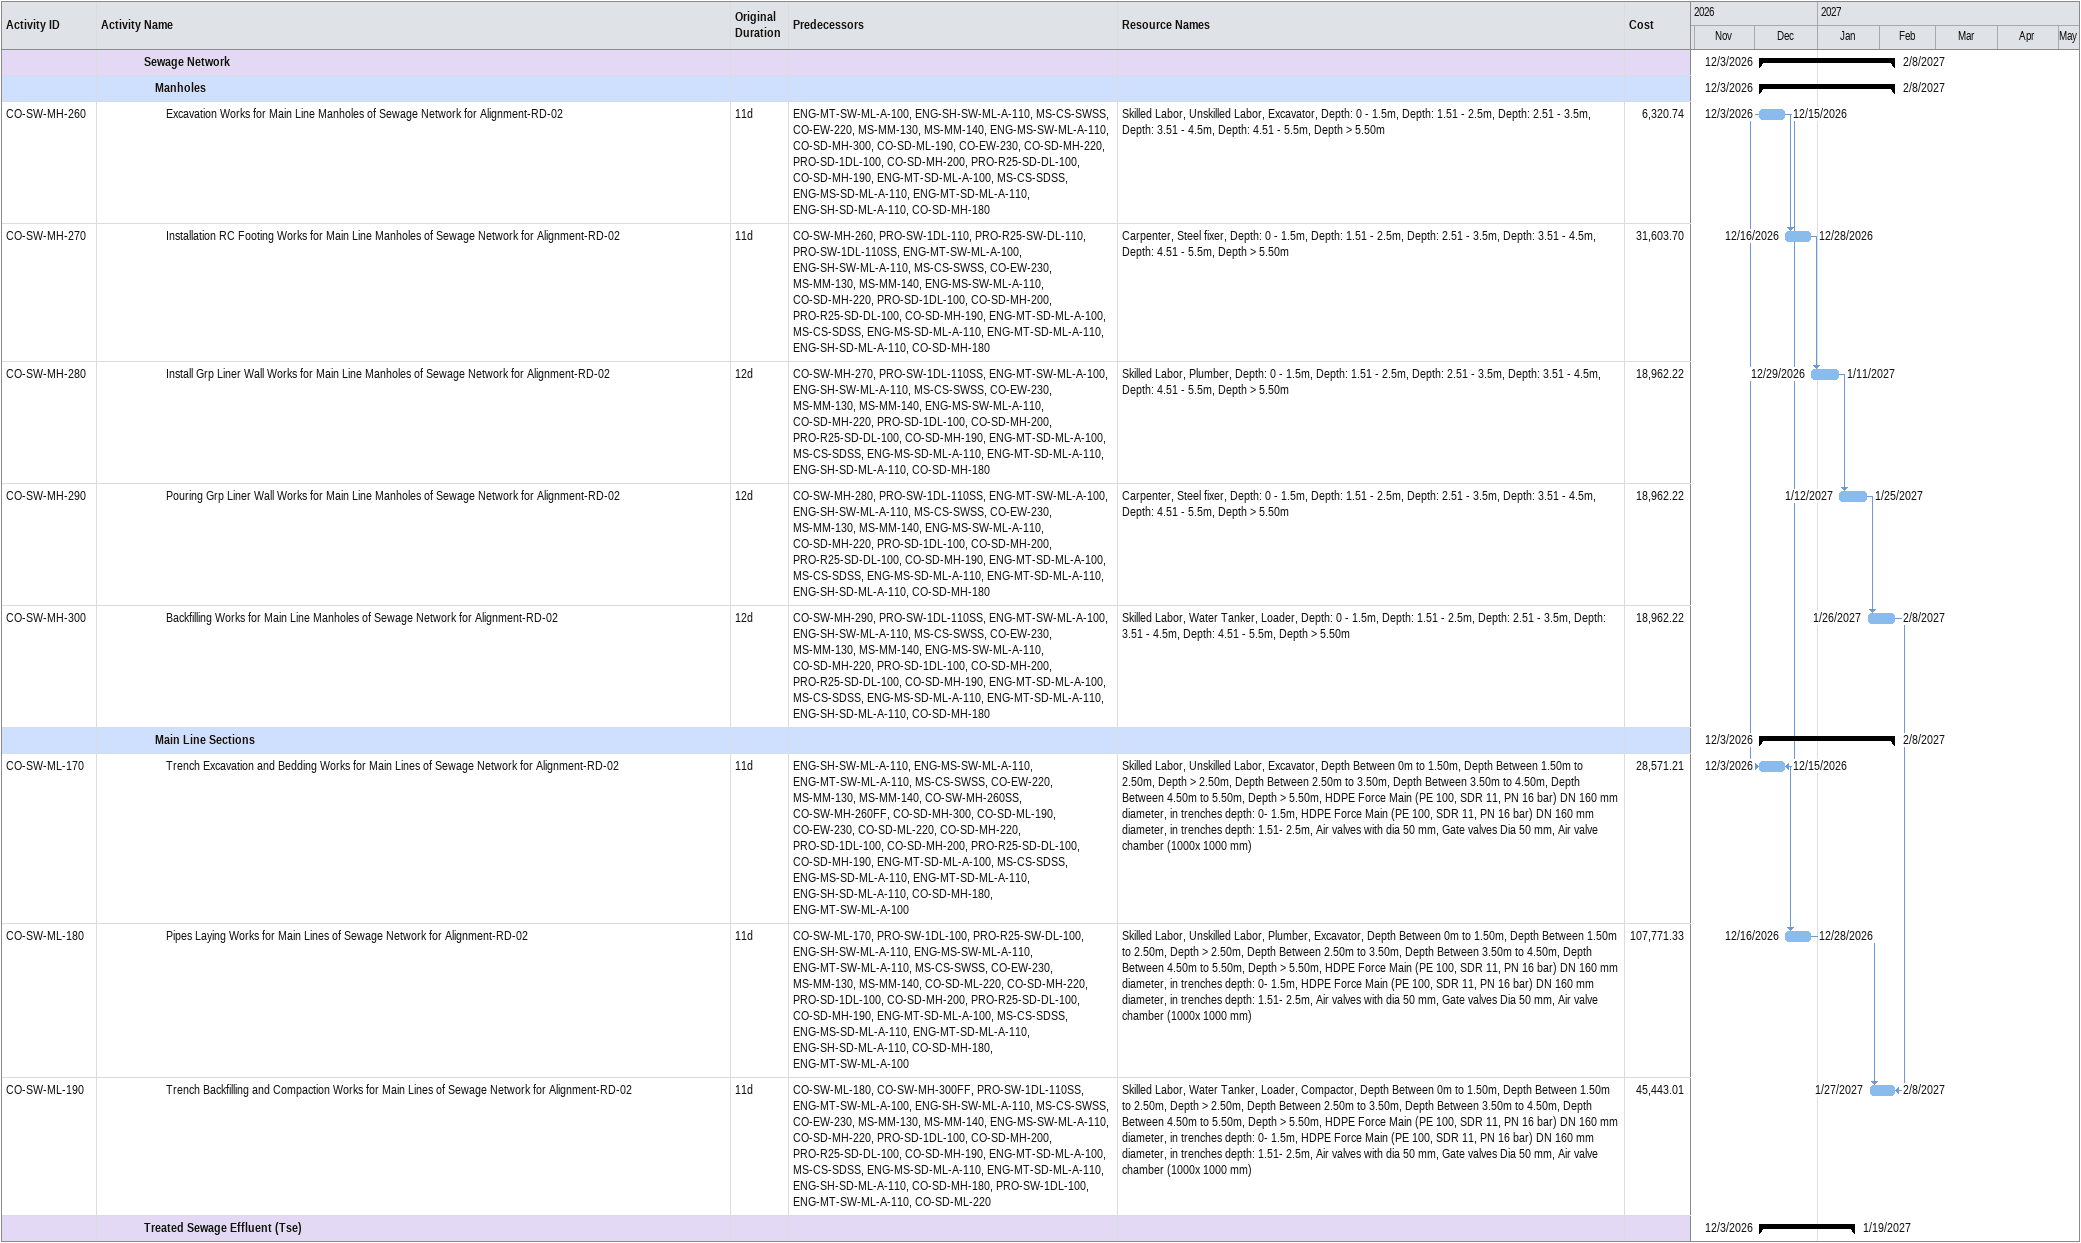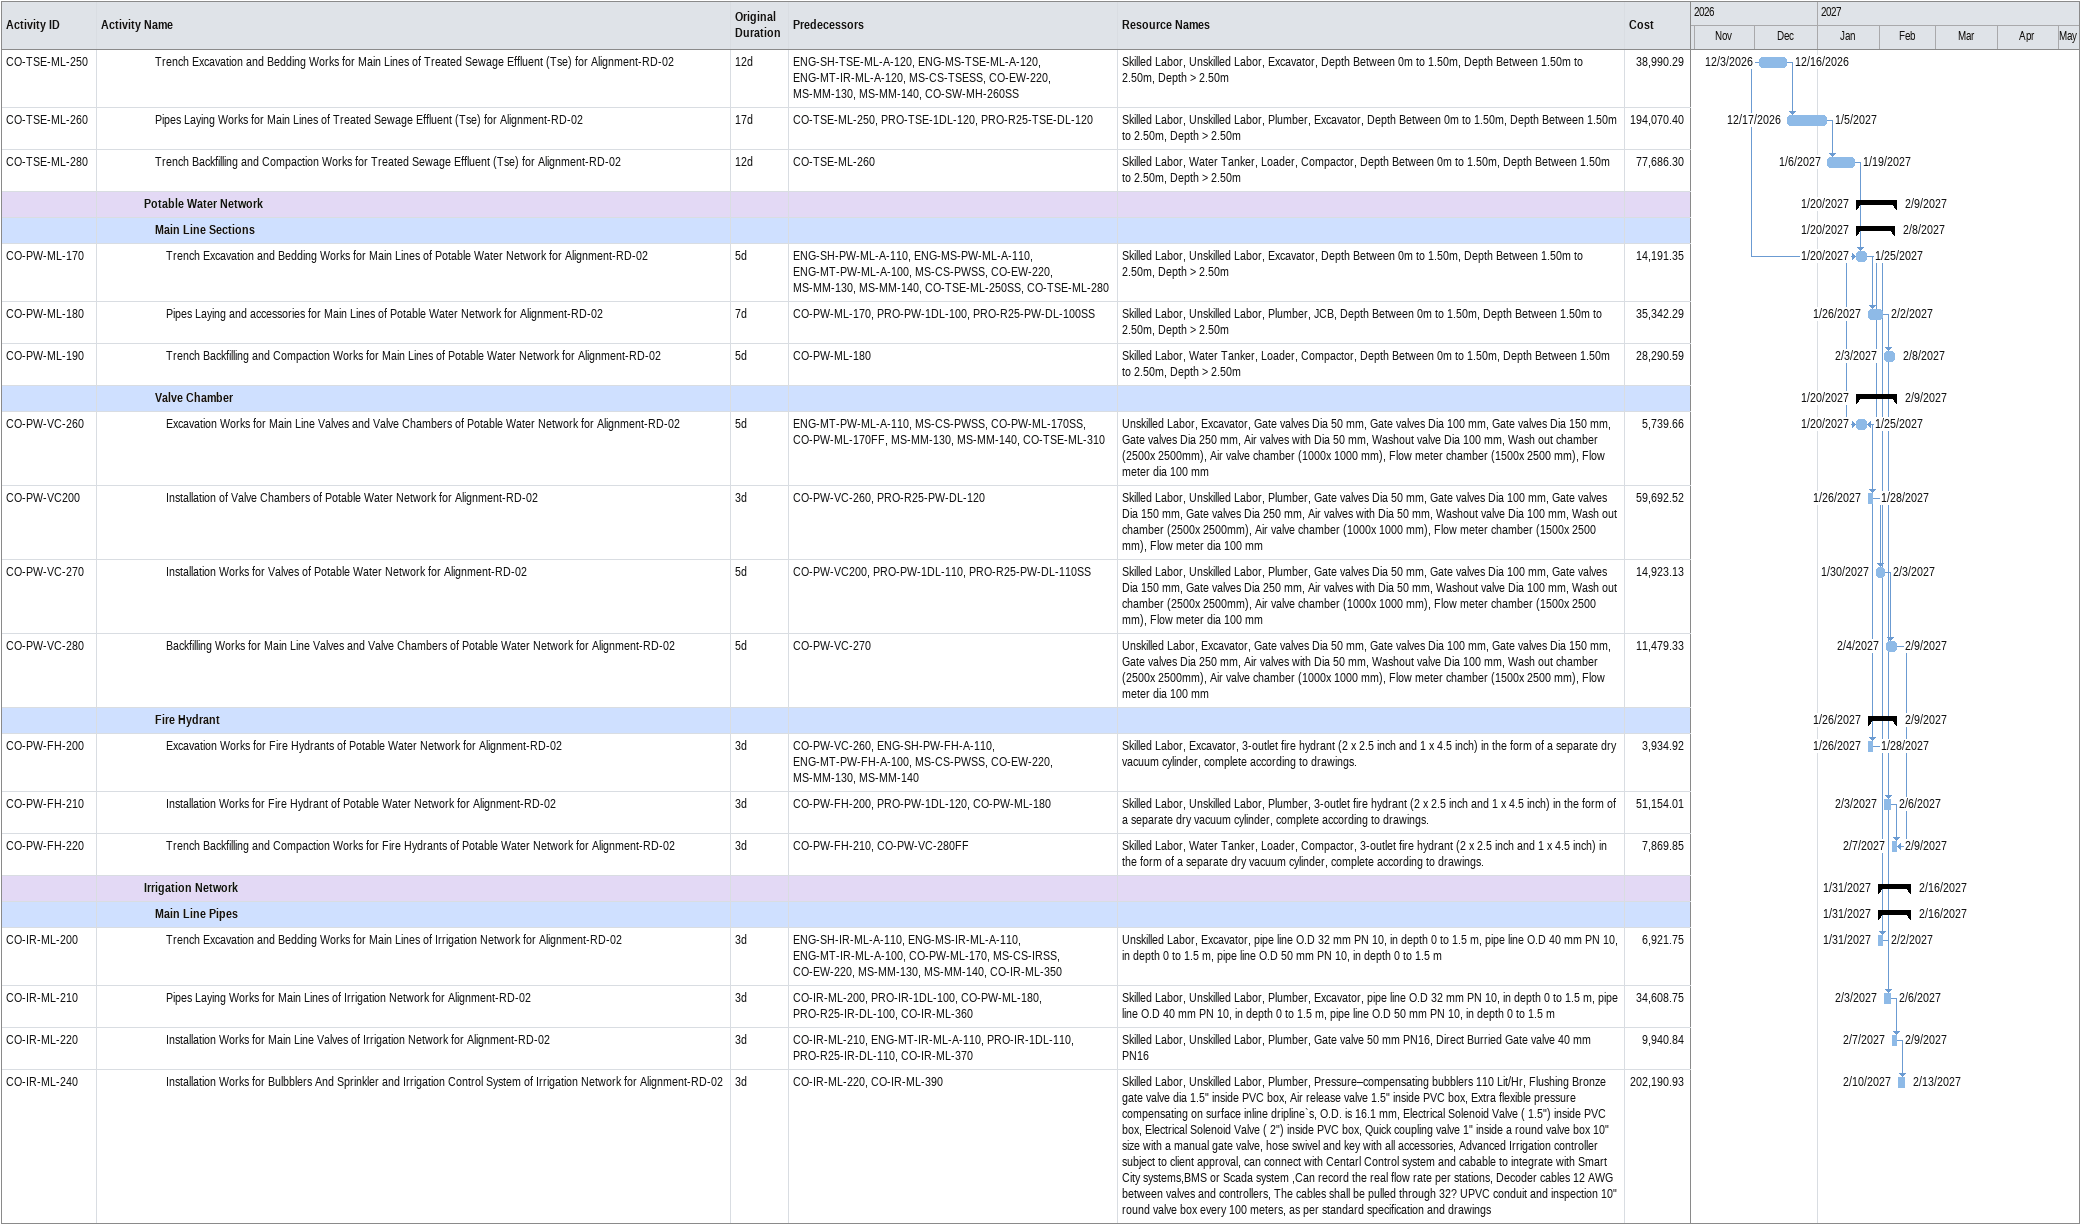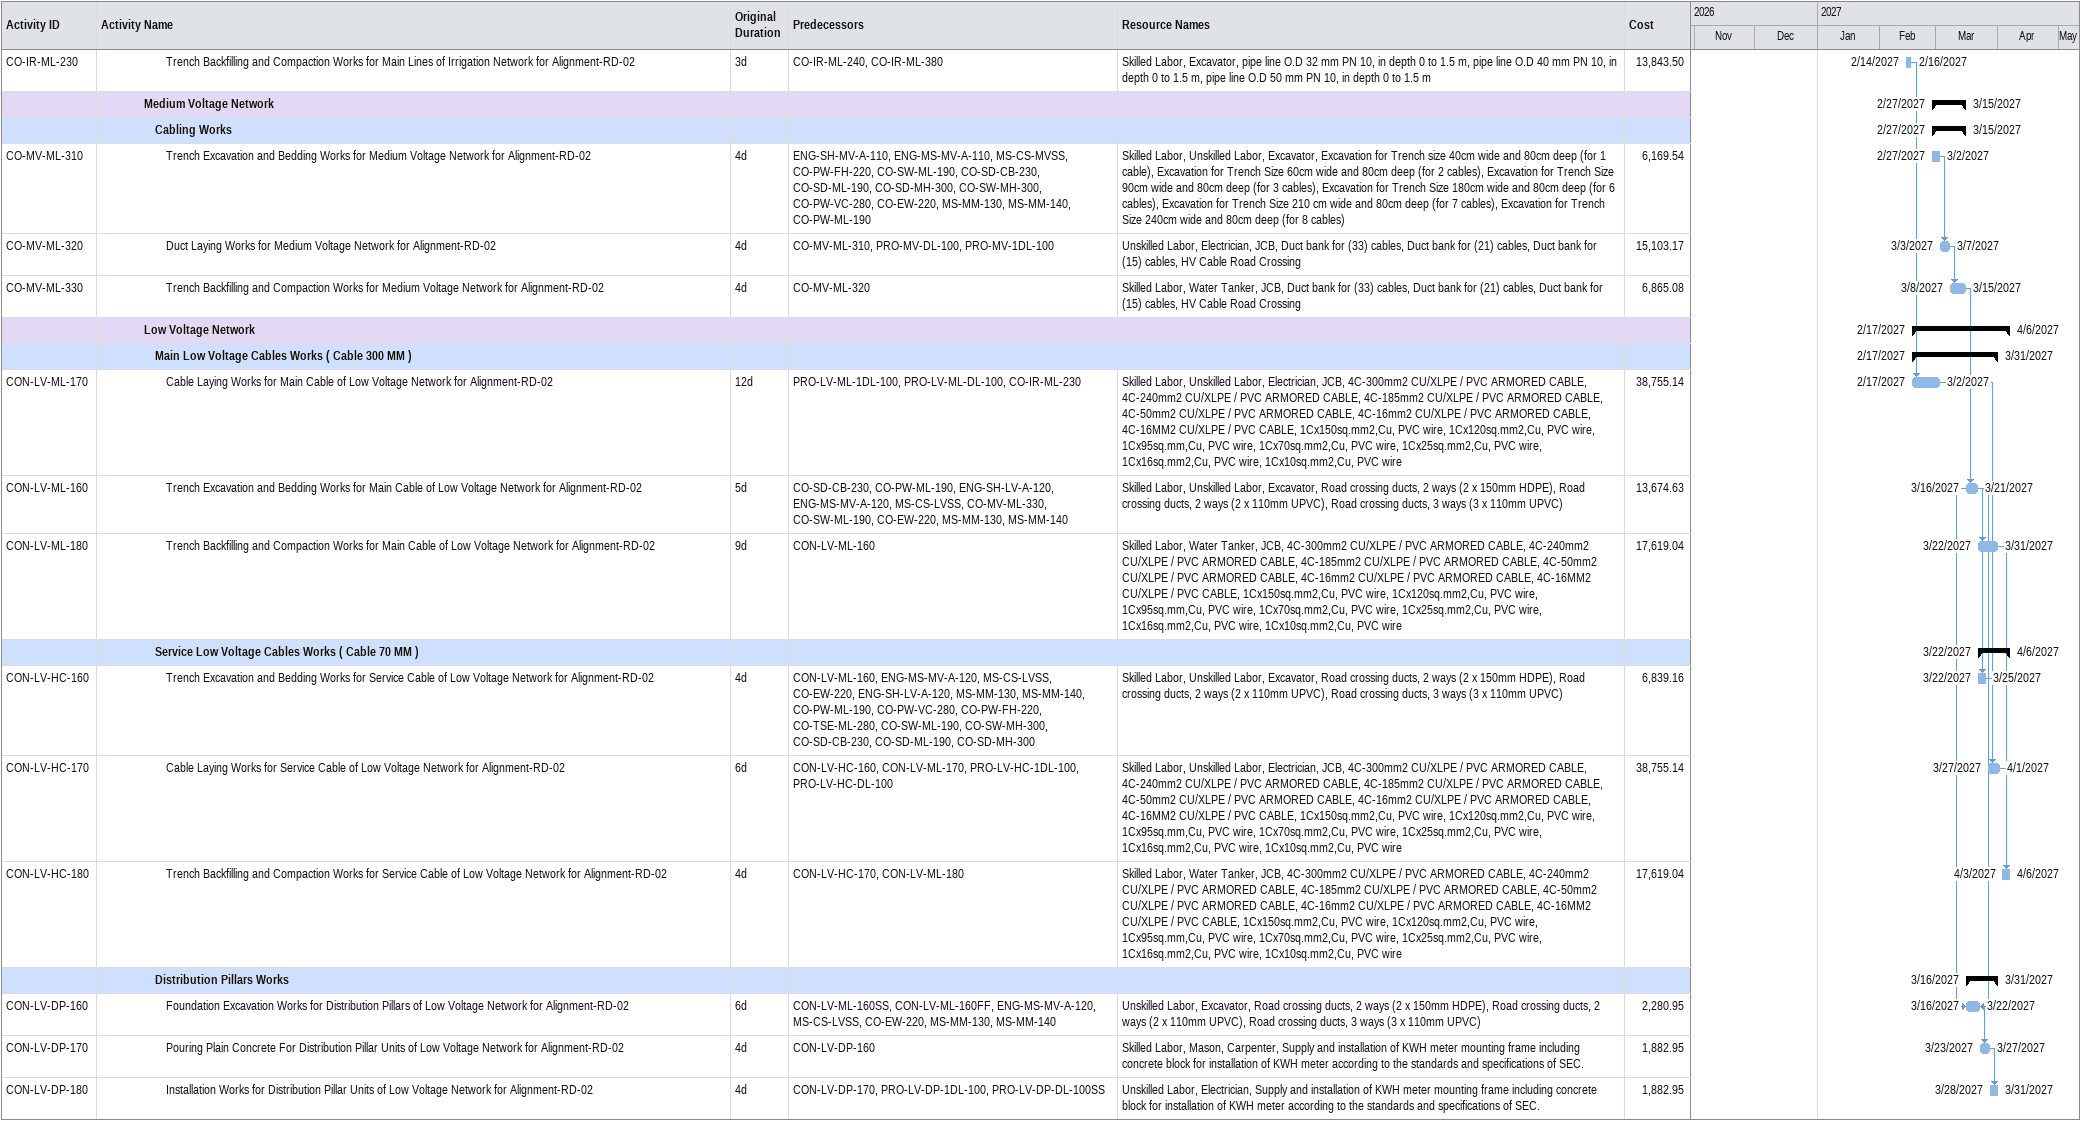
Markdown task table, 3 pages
| ID | Level | Task | Original duration | Start | Finish | Predecessors | Resources | Cost |
|---|---|---|---|---|---|---|---|---|
|  | 5 | **Sewage Network** |  | 2026-12-03 | 2027-02-08 |  |  |  |
|  | 6 | **Manholes** |  | 2026-12-03 | 2027-02-08 |  |  |  |
| CO-SW-MH-260 | 7 | Excavation Works for Main Line Manholes of Sewage Network for Alignment-RD-02 | 11d | 2026-12-03 | 2026-12-15 | ENG-MT-SW-ML-A-100, ENG-SH-SW-ML-A-110, MS-CS-SWSS, CO-EW-220, MS-MM-130, MS-MM-140, ENG-MS-SW-ML-A-110, CO-SD-MH-300, CO-SD-ML-190, CO-EW-230, CO-SD-MH-220, PRO-SD-1DL-100, CO-SD-MH-200, PRO-R25-SD-DL-100, CO-SD-MH-190, ENG-MT-SD-ML-A-100, MS-CS-SDSS, ENG-MS-SD-ML-A-110, ENG-MT-SD-ML-A-110, ENG-SH-SD-ML-A-110, CO-SD-MH-180 | Skilled Labor, Unskilled Labor, Excavator, Depth: 0 - 1.5m, Depth: 1.51 - 2.5m, Depth: 2.51 - 3.5m, Depth: 3.51 - 4.5m, Depth: 4.51 - 5.5m, Depth > 5.50m | 6320.74 |
| CO-SW-MH-270 | 7 | Installation RC Footing Works for Main Line Manholes of Sewage Network for Alignment-RD-02 | 11d | 2026-12-16 | 2026-12-28 | CO-SW-MH-260, PRO-SW-1DL-110, PRO-R25-SW-DL-110, PRO-SW-1DL-110SS, ENG-MT-SW-ML-A-100, ENG-SH-SW-ML-A-110, MS-CS-SWSS, CO-EW-230, MS-MM-130, MS-MM-140, ENG-MS-SW-ML-A-110, CO-SD-MH-220, PRO-SD-1DL-100, CO-SD-MH-200, PRO-R25-SD-DL-100, CO-SD-MH-190, ENG-MT-SD-ML-A-100, MS-CS-SDSS, ENG-MS-SD-ML-A-110, ENG-MT-SD-ML-A-110, ENG-SH-SD-ML-A-110, CO-SD-MH-180 | Carpenter, Steel fixer, Depth: 0 - 1.5m, Depth: 1.51 - 2.5m, Depth: 2.51 - 3.5m, Depth: 3.51 - 4.5m, Depth: 4.51 - 5.5m, Depth > 5.50m | 31603.70 |
| CO-SW-MH-280 | 7 | Install Grp Liner Wall Works for Main Line Manholes of Sewage Network for Alignment-RD-02 | 12d | 2026-12-29 | 2027-01-11 | CO-SW-MH-270, PRO-SW-1DL-110SS, ENG-MT-SW-ML-A-100, ENG-SH-SW-ML-A-110, MS-CS-SWSS, CO-EW-230, MS-MM-130, MS-MM-140, ENG-MS-SW-ML-A-110, CO-SD-MH-220, PRO-SD-1DL-100, CO-SD-MH-200, PRO-R25-SD-DL-100, CO-SD-MH-190, ENG-MT-SD-ML-A-100, MS-CS-SDSS, ENG-MS-SD-ML-A-110, ENG-MT-SD-ML-A-110, ENG-SH-SD-ML-A-110, CO-SD-MH-180 | Skilled Labor, Plumber, Depth: 0 - 1.5m, Depth: 1.51 - 2.5m, Depth: 2.51 - 3.5m, Depth: 3.51 - 4.5m, Depth: 4.51 - 5.5m, Depth > 5.50m | 18962.22 |
| CO-SW-MH-290 | 7 | Pouring Grp Liner Wall Works for Main Line Manholes of Sewage Network for Alignment-RD-02 | 12d | 2027-01-12 | 2027-01-25 | CO-SW-MH-280, PRO-SW-1DL-110SS, ENG-MT-SW-ML-A-100, ENG-SH-SW-ML-A-110, MS-CS-SWSS, CO-EW-230, MS-MM-130, MS-MM-140, ENG-MS-SW-ML-A-110, CO-SD-MH-220, PRO-SD-1DL-100, CO-SD-MH-200, PRO-R25-SD-DL-100, CO-SD-MH-190, ENG-MT-SD-ML-A-100, MS-CS-SDSS, ENG-MS-SD-ML-A-110, ENG-MT-SD-ML-A-110, ENG-SH-SD-ML-A-110, CO-SD-MH-180 | Carpenter, Steel fixer, Depth: 0 - 1.5m, Depth: 1.51 - 2.5m, Depth: 2.51 - 3.5m, Depth: 3.51 - 4.5m, Depth: 4.51 - 5.5m, Depth > 5.50m | 18962.22 |
| CO-SW-MH-300 | 7 | Backfilling Works for Main Line Manholes of Sewage Network for Alignment-RD-02 | 12d | 2027-01-26 | 2027-02-08 | CO-SW-MH-290, PRO-SW-1DL-110SS, ENG-MT-SW-ML-A-100, ENG-SH-SW-ML-A-110, MS-CS-SWSS, CO-EW-230, MS-MM-130, MS-MM-140, ENG-MS-SW-ML-A-110, CO-SD-MH-220, PRO-SD-1DL-100, CO-SD-MH-200, PRO-R25-SD-DL-100, CO-SD-MH-190, ENG-MT-SD-ML-A-100, MS-CS-SDSS, ENG-MS-SD-ML-A-110, ENG-MT-SD-ML-A-110, ENG-SH-SD-ML-A-110, CO-SD-MH-180 | Skilled Labor, Water Tanker, Loader, Depth: 0 - 1.5m, Depth: 1.51 - 2.5m, Depth: 2.51 - 3.5m, Depth: 3.51 - 4.5m, Depth: 4.51 - 5.5m, Depth > 5.50m | 18962.22 |
|  | 6 | **Main Line Sections** |  | 2026-12-03 | 2027-02-08 |  |  |  |
| CO-SW-ML-170 | 7 | Trench Excavation and Bedding Works for Main Lines of Sewage Network for Alignment-RD-02 | 11d | 2026-12-03 | 2026-12-15 | ENG-SH-SW-ML-A-110, ENG-MS-SW-ML-A-110, ENG-MT-SW-ML-A-110, MS-CS-SWSS, CO-EW-220, MS-MM-130, MS-MM-140, CO-SW-MH-260SS, CO-SW-MH-260FF, CO-SD-MH-300, CO-SD-ML-190, CO-EW-230, CO-SD-ML-220, CO-SD-MH-220, PRO-SD-1DL-100, CO-SD-MH-200, PRO-R25-SD-DL-100, CO-SD-MH-190, ENG-MT-SD-ML-A-100, MS-CS-SDSS, ENG-MS-SD-ML-A-110, ENG-MT-SD-ML-A-110, ENG-SH-SD-ML-A-110, CO-SD-MH-180, ENG-MT-SW-ML-A-100 | Skilled Labor, Unskilled Labor, Excavator, Depth Between 0m to 1.50m, Depth Between 1.50m to 2.50m, Depth > 2.50m, Depth Between 2.50m to 3.50m, Depth Between 3.50m to 4.50m, Depth Between 4.50m to 5.50m, Depth > 5.50m, HDPE Force Main (PE 100, SDR 11, PN 16 bar) DN 160 mm diameter, in trenches depth: 0- 1.5m, HDPE Force Main (PE 100, SDR 11, PN 16 bar) DN 160 mm diameter, in trenches depth: 1.51- 2.5m, Air valves with dia 50 mm, Gate valves Dia 50 mm, Air valve chamber (1000x 1000 mm) | 28571.21 |
| CO-SW-ML-180 | 7 | Pipes Laying Works for Main Lines of Sewage Network for Alignment-RD-02 | 11d | 2026-12-16 | 2026-12-28 | CO-SW-ML-170, PRO-SW-1DL-100, PRO-R25-SW-DL-100, ENG-SH-SW-ML-A-110, ENG-MS-SW-ML-A-110, ENG-MT-SW-ML-A-110, MS-CS-SWSS, CO-EW-230, MS-MM-130, MS-MM-140, CO-SD-ML-220, CO-SD-MH-220, PRO-SD-1DL-100, CO-SD-MH-200, PRO-R25-SD-DL-100, CO-SD-MH-190, ENG-MT-SD-ML-A-100, MS-CS-SDSS, ENG-MS-SD-ML-A-110, ENG-MT-SD-ML-A-110, ENG-SH-SD-ML-A-110, CO-SD-MH-180, ENG-MT-SW-ML-A-100 | Skilled Labor, Unskilled Labor, Plumber, Excavator, Depth Between 0m to 1.50m, Depth Between 1.50m to 2.50m, Depth > 2.50m, Depth Between 2.50m to 3.50m, Depth Between 3.50m to 4.50m, Depth Between 4.50m to 5.50m, Depth > 5.50m, HDPE Force Main (PE 100, SDR 11, PN 16 bar) DN 160 mm diameter, in trenches depth: 0- 1.5m, HDPE Force Main (PE 100, SDR 11, PN 16 bar) DN 160 mm diameter, in trenches depth: 1.51- 2.5m, Air valves with dia 50 mm, Gate valves Dia 50 mm, Air valve chamber (1000x 1000 mm) | 107771.33 |
| CO-SW-ML-190 | 7 | Trench Backfilling and Compaction Works for Main Lines of Sewage Network for Alignment-RD-02 | 11d | 2027-01-27 | 2027-02-08 | CO-SW-ML-180, CO-SW-MH-300FF, PRO-SW-1DL-110SS, ENG-MT-SW-ML-A-100, ENG-SH-SW-ML-A-110, MS-CS-SWSS, CO-EW-230, MS-MM-130, MS-MM-140, ENG-MS-SW-ML-A-110, CO-SD-MH-220, PRO-SD-1DL-100, CO-SD-MH-200, PRO-R25-SD-DL-100, CO-SD-MH-190, ENG-MT-SD-ML-A-100, MS-CS-SDSS, ENG-MS-SD-ML-A-110, ENG-MT-SD-ML-A-110, ENG-SH-SD-ML-A-110, CO-SD-MH-180, PRO-SW-1DL-100, ENG-MT-SW-ML-A-110, CO-SD-ML-220 | Skilled Labor, Water Tanker, Loader, Compactor, Depth Between 0m to 1.50m, Depth Between 1.50m to 2.50m, Depth > 2.50m, Depth Between 2.50m to 3.50m, Depth Between 3.50m to 4.50m, Depth Between 4.50m to 5.50m, Depth > 5.50m, HDPE Force Main (PE 100, SDR 11, PN 16 bar) DN 160 mm diameter, in trenches depth: 0- 1.5m, HDPE Force Main (PE 100, SDR 11, PN 16 bar) DN 160 mm diameter, in trenches depth: 1.51- 2.5m, Air valves with dia 50 mm, Gate valves Dia 50 mm, Air valve chamber (1000x 1000 mm) | 45443.01 |
|  | 5 | **Treated Sewage Effluent (Tse)** |  | 2026-12-03 | 2027-01-19 |  |  |  |
| CO-TSE-ML-250 | 6 | Trench Excavation and Bedding Works for Main Lines of Treated Sewage Effluent (Tse) for Alignment-RD-02 | 12d | 2026-12-03 | 2026-12-16 | ENG-SH-TSE-ML-A-120, ENG-MS-TSE-ML-A-120, ENG-MT-IR-ML-A-120, MS-CS-TSESS, CO-EW-220, MS-MM-130, MS-MM-140, CO-SW-MH-260SS | Skilled Labor, Unskilled Labor, Excavator, Depth Between 0m to 1.50m, Depth Between 1.50m to 2.50m, Depth > 2.50m | 38990.29 |
| CO-TSE-ML-260 | 6 | Pipes Laying Works for Main Lines of Treated Sewage Effluent (Tse) for Alignment-RD-02 | 17d | 2026-12-17 | 2027-01-05 | CO-TSE-ML-250, PRO-TSE-1DL-120, PRO-R25-TSE-DL-120 | Skilled Labor, Unskilled Labor, Plumber, Excavator, Depth Between 0m to 1.50m, Depth Between 1.50m to 2.50m, Depth > 2.50m | 194070.40 |
| CO-TSE-ML-280 | 6 | Trench Backfilling and Compaction Works for Treated Sewage Effluent (Tse) for Alignment-RD-02 | 12d | 2027-01-06 | 2027-01-19 | CO-TSE-ML-260 | Skilled Labor, Water Tanker, Loader, Compactor, Depth Between 0m to 1.50m, Depth Between 1.50m to 2.50m, Depth > 2.50m | 77686.30 |
|  | 5 | **Potable Water Network** |  | 2027-01-20 | 2027-02-09 |  |  |  |
|  | 6 | **Main Line Sections** |  | 2027-01-20 | 2027-02-08 |  |  |  |
| CO-PW-ML-170 | 7 | Trench Excavation and Bedding Works for Main Lines of Potable Water Network for Alignment-RD-02 | 5d | 2027-01-20 | 2027-01-25 | ENG-SH-PW-ML-A-110, ENG-MS-PW-ML-A-110, ENG-MT-PW-ML-A-100, MS-CS-PWSS, CO-EW-220, MS-MM-130, MS-MM-140, CO-TSE-ML-250SS, CO-TSE-ML-280 | Skilled Labor, Unskilled Labor, Excavator, Depth Between 0m to 1.50m, Depth Between 1.50m to 2.50m, Depth > 2.50m | 14191.35 |
| CO-PW-ML-180 | 7 | Pipes Laying and accessories for Main Lines of Potable Water Network for Alignment-RD-02 | 7d | 2027-01-26 | 2027-02-02 | CO-PW-ML-170, PRO-PW-1DL-100, PRO-R25-PW-DL-100SS | Skilled Labor, Unskilled Labor, Plumber, JCB, Depth Between 0m to 1.50m, Depth Between 1.50m to 2.50m, Depth > 2.50m | 35342.29 |
| CO-PW-ML-190 | 7 | Trench Backfilling and Compaction Works for Main Lines of Potable Water Network for Alignment-RD-02 | 5d | 2027-02-03 | 2027-02-08 | CO-PW-ML-180 | Skilled Labor, Water Tanker, Loader, Compactor, Depth Between 0m to 1.50m, Depth Between 1.50m to 2.50m, Depth > 2.50m | 28290.59 |
|  | 6 | **Valve Chamber** |  | 2027-01-20 | 2027-02-09 |  |  |  |
| CO-PW-VC-260 | 7 | Excavation Works for Main Line Valves and Valve Chambers of Potable Water Network for Alignment-RD-02 | 5d | 2027-01-20 | 2027-01-25 | ENG-MT-PW-ML-A-110, MS-CS-PWSS, CO-PW-ML-170SS, CO-PW-ML-170FF, MS-MM-130, MS-MM-140, CO-TSE-ML-310 | Unskilled Labor, Excavator, Gate valves Dia 50 mm, Gate valves Dia 100 mm, Gate valves Dia 150 mm, Gate valves Dia 250 mm, Air valves with Dia 50 mm, Washout valve Dia 100 mm, Wash out chamber (2500x 2500mm), Air valve chamber (1000x 1000 mm), Flow meter chamber (1500x 2500 mm), Flow meter dia 100 mm | 5739.66 |
| CO-PW-VC200 | 7 | Installation of Valve Chambers of Potable Water Network for Alignment-RD-02 | 3d | 2027-01-26 | 2027-01-28 | CO-PW-VC-260, PRO-R25-PW-DL-120 | Skilled Labor, Unskilled Labor, Plumber, Gate valves Dia 50 mm, Gate valves Dia 100 mm, Gate valves Dia 150 mm, Gate valves Dia 250 mm, Air valves with Dia 50 mm, Washout valve Dia 100 mm, Wash out chamber (2500x 2500mm), Air valve chamber (1000x 1000 mm), Flow meter chamber (1500x 2500 mm), Flow meter dia 100 mm | 59692.52 |
| CO-PW-VC-270 | 7 | Installation Works for Valves of Potable Water Network for Alignment-RD-02 | 5d | 2027-01-30 | 2027-02-03 | CO-PW-VC200, PRO-PW-1DL-110, PRO-R25-PW-DL-110SS | Skilled Labor, Unskilled Labor, Plumber, Gate valves Dia 50 mm, Gate valves Dia 100 mm, Gate valves Dia 150 mm, Gate valves Dia 250 mm, Air valves with Dia 50 mm, Washout valve Dia 100 mm, Wash out chamber (2500x 2500mm), Air valve chamber (1000x 1000 mm), Flow meter chamber (1500x 2500 mm), Flow meter dia 100 mm | 14923.13 |
| CO-PW-VC-280 | 7 | Backfilling Works for Main Line Valves and Valve Chambers of Potable Water Network for Alignment-RD-02 | 5d | 2027-02-04 | 2027-02-09 | CO-PW-VC-270 | Unskilled Labor, Excavator, Gate valves Dia 50 mm, Gate valves Dia 100 mm, Gate valves Dia 150 mm, Gate valves Dia 250 mm, Air valves with Dia 50 mm, Washout valve Dia 100 mm, Wash out chamber (2500x 2500mm), Air valve chamber (1000x 1000 mm), Flow meter chamber (1500x 2500 mm), Flow meter dia 100 mm | 11479.33 |
|  | 6 | **Fire Hydrant** |  | 2027-01-26 | 2027-02-09 |  |  |  |
| CO-PW-FH-200 | 7 | Excavation Works for Fire Hydrants of Potable Water Network for Alignment-RD-02 | 3d | 2027-01-26 | 2027-01-28 | CO-PW-VC-260, ENG-SH-PW-FH-A-110, ENG-MT-PW-FH-A-100, MS-CS-PWSS, CO-EW-220, MS-MM-130, MS-MM-140 | Skilled Labor, Excavator, 3-outlet fire hydrant (2 x 2.5 inch and 1 x 4.5 inch) in the form of a separate dry vacuum cylinder, complete according to drawings. | 3934.92 |
| CO-PW-FH-210 | 7 | Installation Works for Fire Hydrant of Potable Water Network for Alignment-RD-02 | 3d | 2027-02-03 | 2027-02-06 | CO-PW-FH-200, PRO-PW-1DL-120, CO-PW-ML-180 | Skilled Labor, Unskilled Labor, Plumber, 3-outlet fire hydrant (2 x 2.5 inch and 1 x 4.5 inch) in the form of a separate dry vacuum cylinder, complete according to drawings. | 51154.01 |
| CO-PW-FH-220 | 7 | Trench Backfilling and Compaction Works for Fire Hydrants of Potable Water Network for Alignment-RD-02 | 3d | 2027-02-07 | 2027-02-09 | CO-PW-FH-210, CO-PW-VC-280FF | Skilled Labor, Water Tanker, Loader, Compactor, 3-outlet fire hydrant (2 x 2.5 inch and 1 x 4.5 inch) in the form of a separate dry vacuum cylinder, complete according to drawings. | 7869.85 |
|  | 5 | **Irrigation Network** |  | 2027-01-31 | 2027-02-16 |  |  |  |
|  | 6 | **Main Line Pipes** |  | 2027-01-31 | 2027-02-16 |  |  |  |
| CO-IR-ML-200 | 7 | Trench Excavation and Bedding Works for Main Lines of Irrigation Network for Alignment-RD-02 | 3d | 2027-01-31 | 2027-02-02 | ENG-SH-IR-ML-A-110, ENG-MS-IR-ML-A-110, ENG-MT-IR-ML-A-100, CO-PW-ML-170, MS-CS-IRSS, CO-EW-220, MS-MM-130, MS-MM-140, CO-IR-ML-350 | Unskilled Labor, Excavator, pipe line O.D 32 mm PN 10, in depth 0 to 1.5 m, pipe line O.D 40 mm PN 10, in depth 0 to 1.5 m, pipe line O.D 50 mm PN 10, in depth 0 to 1.5 m | 6921.75 |
| CO-IR-ML-210 | 7 | Pipes Laying Works for Main Lines of Irrigation Network for Alignment-RD-02 | 3d | 2027-02-03 | 2027-02-06 | CO-IR-ML-200, PRO-IR-1DL-100, CO-PW-ML-180, PRO-R25-IR-DL-100, CO-IR-ML-360 | Skilled Labor, Unskilled Labor, Plumber, Excavator, pipe line O.D 32 mm PN 10, in depth 0 to 1.5 m, pipe line O.D 40 mm PN 10, in depth 0 to 1.5 m, pipe line O.D 50 mm PN 10, in depth 0 to 1.5 m | 34608.75 |
| CO-IR-ML-220 | 7 | Installation Works for Main Line Valves of Irrigation Network for Alignment-RD-02 | 3d | 2027-02-07 | 2027-02-09 | CO-IR-ML-210, ENG-MT-IR-ML-A-110, PRO-IR-1DL-110, PRO-R25-IR-DL-110, CO-IR-ML-370 | Skilled Labor, Unskilled Labor, Plumber, Gate valve 50 mm PN16, Direct Burried Gate valve 40 mm PN16 | 9940.84 |
| CO-IR-ML-240 | 7 | Installation Works for Bulbblers And Sprinkler and Irrigation Control System of Irrigation Network for Alignment-RD-02 | 3d | 2027-02-10 | 2027-02-13 | CO-IR-ML-220, CO-IR-ML-390 | Skilled Labor, Unskilled Labor, Plumber, Pressure–compensating bubblers 110 Lit/Hr, Flushing Bronze gate valve dia 1.5" inside PVC box, Air release valve 1.5" inside PVC box, Extra flexible pressure compensating on surface inline dripline`s, O.D. is 16.1 mm, Electrical Solenoid Valve ( 1.5") inside PVC box, Electrical Solenoid Valve ( 2") inside PVC box, Quick coupling valve 1" inside a round valve box 10" size with a manual gate valve, hose swivel and key with all accessories, Advanced Irrigation controller subject to client approval, can connect with Centarl Control system and cabable to integrate with Smart City systems,BMS or Scada system ,Can record the real flow rate per stations, Decoder cables 12 AWG between valves and controllers, The cables shall be pulled through 32? UPVC conduit and inspection 10" round valve box every 100 meters, as per standard specification and drawings | 202190.93 |
| CO-IR-ML-230 | 7 | Trench Backfilling and Compaction Works for Main Lines of Irrigation Network for Alignment-RD-02 | 3d | 2027-02-14 | 2027-02-16 | CO-IR-ML-240, CO-IR-ML-380 | Skilled Labor, Excavator, pipe line O.D 32 mm PN 10, in depth 0 to 1.5 m, pipe line O.D 40 mm PN 10, in depth 0 to 1.5 m, pipe line O.D 50 mm PN 10, in depth 0 to 1.5 m | 13843.50 |
|  | 5 | **Medium Voltage Network** |  | 2027-02-27 | 2027-03-15 |  |  |  |
|  | 6 | **Cabling Works** |  | 2027-02-27 | 2027-03-15 |  |  |  |
| CO-MV-ML-310 | 7 | Trench Excavation and Bedding Works for Medium Voltage Network for Alignment-RD-02 | 4d | 2027-02-27 | 2027-03-02 | ENG-SH-MV-A-110, ENG-MS-MV-A-110, MS-CS-MVSS, CO-PW-FH-220, CO-SW-ML-190, CO-SD-CB-230, CO-SD-ML-190, CO-SD-MH-300, CO-SW-MH-300, CO-PW-VC-280, CO-EW-220, MS-MM-130, MS-MM-140, CO-PW-ML-190 | Skilled Labor, Unskilled Labor, Excavator, Excavation for Trench size 40cm wide and 80cm deep (for 1 cable), Excavation for Trench Size 60cm wide and 80cm deep (for 2 cables), Excavation for Trench Size 90cm wide and 80cm deep (for 3 cables), Excavation for Trench Size 180cm wide and 80cm deep (for 6 cables), Excavation for Trench Size 210 cm wide and 80cm deep (for 7 cables), Excavation for Trench Size 240cm wide and 80cm deep (for 8 cables) | 6169.54 |
| CO-MV-ML-320 | 7 | Duct Laying Works for Medium Voltage Network for Alignment-RD-02 | 4d | 2027-03-03 | 2027-03-07 | CO-MV-ML-310, PRO-MV-DL-100, PRO-MV-1DL-100 | Unskilled Labor, Electrician, JCB, Duct bank for (33) cables, Duct bank for (21) cables, Duct bank for (15) cables, HV Cable Road Crossing | 15103.17 |
| CO-MV-ML-330 | 7 | Trench Backfilling and Compaction Works for Medium Voltage Network for Alignment-RD-02 | 4d | 2027-03-08 | 2027-03-15 | CO-MV-ML-320 | Skilled Labor, Water Tanker, JCB, Duct bank for (33) cables, Duct bank for (21) cables, Duct bank for (15) cables, HV Cable Road Crossing | 6865.08 |
|  | 5 | **Low Voltage Network** |  | 2027-02-17 | 2027-04-06 |  |  |  |
|  | 6 | **Main Low Voltage Cables Works ( Cable 300 MM )** |  | 2027-02-17 | 2027-03-31 |  |  |  |
| CON-LV-ML-170 | 7 | Cable Laying Works for Main Cable of Low Voltage Network for Alignment-RD-02 | 12d | 2027-02-17 | 2027-03-02 | PRO-LV-ML-1DL-100, PRO-LV-ML-DL-100, CO-IR-ML-230 | Skilled Labor, Unskilled Labor, Electrician, JCB, 4C-300mm2 CU/XLPE / PVC ARMORED CABLE, 4C-240mm2 CU/XLPE / PVC ARMORED CABLE, 4C-185mm2 CU/XLPE / PVC ARMORED CABLE, 4C-50mm2 CU/XLPE / PVC ARMORED CABLE, 4C-16mm2 CU/XLPE / PVC ARMORED CABLE, 4C-16MM2 CU/XLPE / PVC CABLE, 1Cx150sq.mm2,Cu, PVC wire, 1Cx120sq.mm2,Cu, PVC wire, 1Cx95sq.mm,Cu, PVC wire, 1Cx70sq.mm2,Cu, PVC wire, 1Cx25sq.mm2,Cu, PVC wire, 1Cx16sq.mm2,Cu, PVC wire, 1Cx10sq.mm2,Cu, PVC wire | 38755.14 |
| CON-LV-ML-160 | 7 | Trench Excavation and Bedding Works for Main Cable of Low Voltage Network for Alignment-RD-02 | 5d | 2027-03-16 | 2027-03-21 | CO-SD-CB-230, CO-PW-ML-190, ENG-SH-LV-A-120, ENG-MS-MV-A-120, MS-CS-LVSS, CO-MV-ML-330, CO-SW-ML-190, CO-EW-220, MS-MM-130, MS-MM-140 | Skilled Labor, Unskilled Labor, Excavator, Road crossing ducts, 2 ways (2 x 150mm HDPE), Road crossing ducts, 2 ways (2 x 110mm UPVC), Road crossing ducts, 3 ways (3 x 110mm UPVC) | 13674.63 |
| CON-LV-ML-180 | 7 | Trench Backfilling and Compaction Works for Main Cable of Low Voltage Network for Alignment-RD-02 | 9d | 2027-03-22 | 2027-03-31 | CON-LV-ML-160 | Skilled Labor, Water Tanker, JCB, 4C-300mm2 CU/XLPE / PVC ARMORED CABLE, 4C-240mm2 CU/XLPE / PVC ARMORED CABLE, 4C-185mm2 CU/XLPE / PVC ARMORED CABLE, 4C-50mm2 CU/XLPE / PVC ARMORED CABLE, 4C-16mm2 CU/XLPE / PVC ARMORED CABLE, 4C-16MM2 CU/XLPE / PVC CABLE, 1Cx150sq.mm2,Cu, PVC wire, 1Cx120sq.mm2,Cu, PVC wire, 1Cx95sq.mm,Cu, PVC wire, 1Cx70sq.mm2,Cu, PVC wire, 1Cx25sq.mm2,Cu, PVC wire, 1Cx16sq.mm2,Cu, PVC wire, 1Cx10sq.mm2,Cu, PVC wire | 17619.04 |
|  | 6 | **Service Low Voltage Cables Works ( Cable 70 MM )** |  | 2027-03-22 | 2027-04-06 |  |  |  |
| CON-LV-HC-160 | 7 | Trench Excavation and Bedding Works for Service Cable of Low Voltage Network for Alignment-RD-02 | 4d | 2027-03-22 | 2027-03-25 | CON-LV-ML-160, ENG-MS-MV-A-120, MS-CS-LVSS, CO-EW-220, ENG-SH-LV-A-120, MS-MM-130, MS-MM-140, CO-PW-ML-190, CO-PW-VC-280, CO-PW-FH-220, CO-TSE-ML-280, CO-SW-ML-190, CO-SW-MH-300, CO-SD-CB-230, CO-SD-ML-190, CO-SD-MH-300 | Skilled Labor, Unskilled Labor, Excavator, Road crossing ducts, 2 ways (2 x 150mm HDPE), Road crossing ducts, 2 ways (2 x 110mm UPVC), Road crossing ducts, 3 ways (3 x 110mm UPVC) | 6839.16 |
| CON-LV-HC-170 | 7 | Cable Laying Works for Service Cable of Low Voltage Network for Alignment-RD-02 | 6d | 2027-03-27 | 2027-04-01 | CON-LV-HC-160, CON-LV-ML-170, PRO-LV-HC-1DL-100, PRO-LV-HC-DL-100 | Skilled Labor, Unskilled Labor, Electrician, JCB, 4C-300mm2 CU/XLPE / PVC ARMORED CABLE, 4C-240mm2 CU/XLPE / PVC ARMORED CABLE, 4C-185mm2 CU/XLPE / PVC ARMORED CABLE, 4C-50mm2 CU/XLPE / PVC ARMORED CABLE, 4C-16mm2 CU/XLPE / PVC ARMORED CABLE, 4C-16MM2 CU/XLPE / PVC CABLE, 1Cx150sq.mm2,Cu, PVC wire, 1Cx120sq.mm2,Cu, PVC wire, 1Cx95sq.mm,Cu, PVC wire, 1Cx70sq.mm2,Cu, PVC wire, 1Cx25sq.mm2,Cu, PVC wire, 1Cx16sq.mm2,Cu, PVC wire, 1Cx10sq.mm2,Cu, PVC wire | 38755.14 |
| CON-LV-HC-180 | 7 | Trench Backfilling and Compaction Works for Service Cable of Low Voltage Network for Alignment-RD-02 | 4d | 2027-04-03 | 2027-04-06 | CON-LV-HC-170, CON-LV-ML-180 | Skilled Labor, Water Tanker, JCB, 4C-300mm2 CU/XLPE / PVC ARMORED CABLE, 4C-240mm2 CU/XLPE / PVC ARMORED CABLE, 4C-185mm2 CU/XLPE / PVC ARMORED CABLE, 4C-50mm2 CU/XLPE / PVC ARMORED CABLE, 4C-16mm2 CU/XLPE / PVC ARMORED CABLE, 4C-16MM2 CU/XLPE / PVC CABLE, 1Cx150sq.mm2,Cu, PVC wire, 1Cx120sq.mm2,Cu, PVC wire, 1Cx95sq.mm,Cu, PVC wire, 1Cx70sq.mm2,Cu, PVC wire, 1Cx25sq.mm2,Cu, PVC wire, 1Cx16sq.mm2,Cu, PVC wire, 1Cx10sq.mm2,Cu, PVC wire | 17619.04 |
|  | 6 | **Distribution Pillars Works** |  | 2027-03-16 | 2027-03-31 |  |  |  |
| CON-LV-DP-160 | 7 | Foundation Excavation Works for Distribution Pillars of Low Voltage Network for Alignment-RD-02 | 6d | 2027-03-16 | 2027-03-22 | CON-LV-ML-160SS, CON-LV-ML-160FF, ENG-MS-MV-A-120, MS-CS-LVSS, CO-EW-220, MS-MM-130, MS-MM-140 | Unskilled Labor, Excavator, Road crossing ducts, 2 ways (2 x 150mm HDPE), Road crossing ducts, 2 ways (2 x 110mm UPVC), Road crossing ducts, 3 ways (3 x 110mm UPVC) | 2280.95 |
| CON-LV-DP-170 | 7 | Pouring Plain Concrete For Distribution Pillar Units of Low Voltage Network for Alignment-RD-02 | 4d | 2027-03-23 | 2027-03-27 | CON-LV-DP-160 | Skilled Labor, Mason, Carpenter, Supply and installation of KWH meter mounting frame including concrete block for installation of KWH meter according to the standards and specifications of SEC. | 1882.95 |
| CON-LV-DP-180 | 7 | Installation Works for Distribution Pillar Units of Low Voltage Network for Alignment-RD-02 | 4d | 2027-03-28 | 2027-03-31 | CON-LV-DP-170, PRO-LV-DP-1DL-100, PRO-LV-DP-DL-100SS | Unskilled Labor, Electrician, Supply and installation of KWH meter mounting frame including concrete block for installation of KWH meter according to the standards and specifications of SEC. | 1882.95 |
